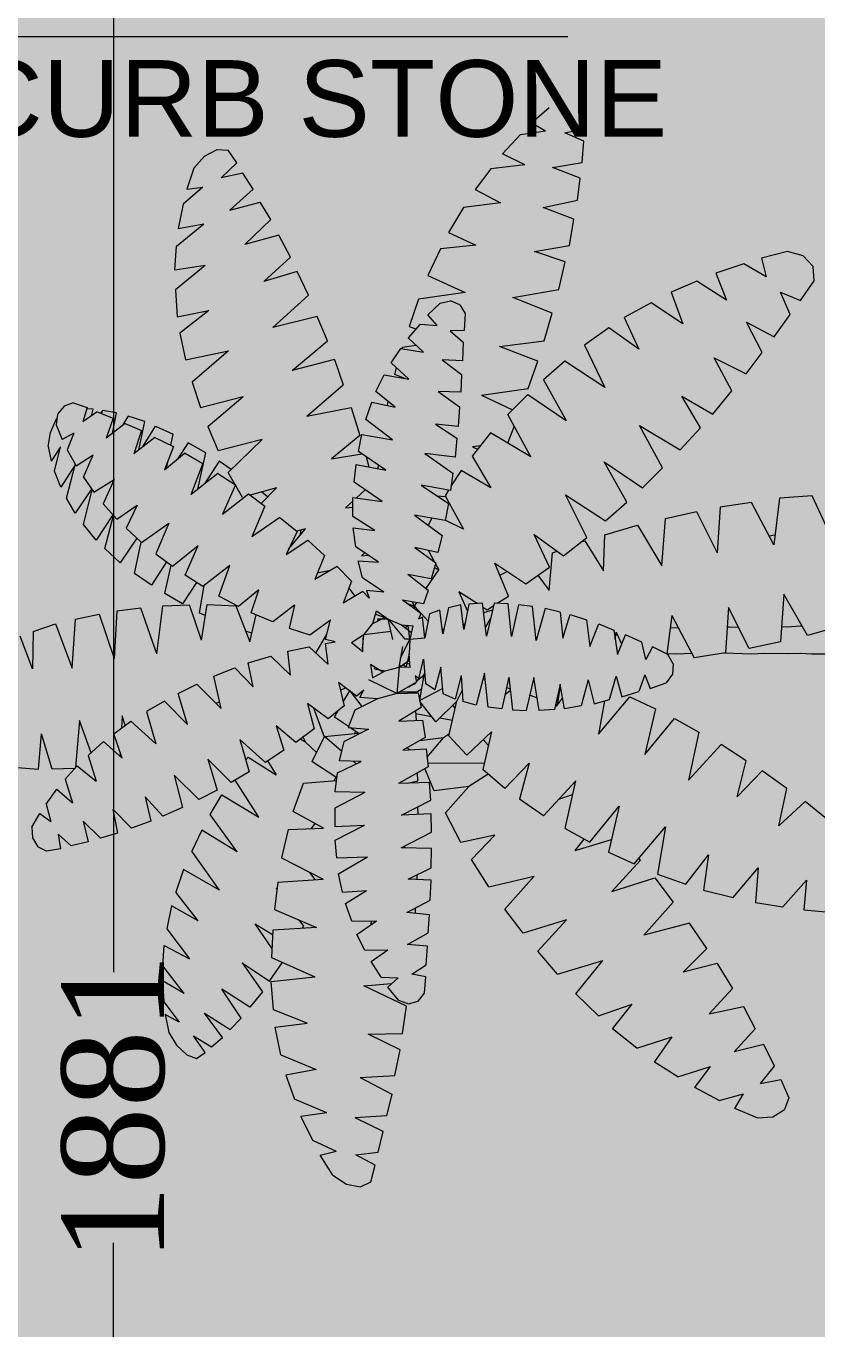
# Model space of a CAD drawing. Header units: centimetres. Extents: x 7997 to 116674, y 1017 to 13844.
# Drawn here: x 26813 to 27123, y 9753 to 10263 of the extents above; entities that cross this region are included whole.
import ezdxf
from ezdxf.enums import TextEntityAlignment as Align

# ---------------------------------------------------------------- set-up
doc = ezdxf.new("R2010")
doc.units = ezdxf.units.CM
doc.header["$LTSCALE"] = 200
doc.header["$PDMODE"] = 2
doc.layers.add('DIM', color=11, linetype='Continuous')
doc.layers.add('LINES', color=7, linetype='Continuous')
doc.layers.add('FURNITURE', color=251, linetype='Continuous', lineweight=5)
doc.layers.add('TEXT', color=6, linetype='Continuous', lineweight=18)
doc.styles.add('ARIAL', font='arial.ttf', dxfattribs={"width": 0.8, "height": 150})
doc.styles.add('T1', font='times.ttf')
doc.styles.add('T2', font='')
doc.styles.get('T2').set_extended_font_data('Elisia')
doc.dimstyles.new('NORMAL', dxfattribs={"dimtxt": 18, "dimasz": 5, "dimexe": 5, "dimexo": 5, "dimgap": 1, "dimtad": 0, "dimdec": 0, "dimdsep": 46, "dimtxsty": 'T2', "dimblk1": 'OBLIQUE', "dimblk2": 'OBLIQUE', "dimsah": 1, "dimcen": 0.09, "dimclrd": 4, "dimclre": 4, "dimclrt": 6, "dimadec": 0, "dimazin": 0, "dimtfac": 1, "dimtdec": 0, "dimtofl": 0, "dimtmove": 1, "dimatfit": 2, "dimldrblk": 'OPEN30', "dimfxl": 0, "dimtolj": 1, "dimtzin": 0, "dimlwd": 5, "dimlwe": 5, "dimarcsym": 0})

# ---------------------------------------------------------------- blocks, each defined once
blk = doc.blocks.new('_OBLIQUE')
at = {"color": 0, "linetype": 'ByBlock'}
blk.add_line((-0.5, -0.5), (0.5, 0.5), dxfattribs=at)
blk = doc.blocks.new('*D1457')
at = {"layer": 'Defpoints', "color": 0, "transparency": 16777216}
for p in [(26850.38, 10780.36), (26847.3, 8899.36), (26850.38, 8899.36)]:
    blk.add_point(p, dxfattribs=at)
at = {"layer": 'DIM', "color": 4, "lineweight": 5, "transparency": 16777216}
for p, q in [((26845.38, 10780.36), (26842.3, 10780.36)), ((26847.3, 10780.36), (26847.3, 9892.86)), ((26847.3, 8899.36), (26847.3, 9786.87)), ((26845.38, 8899.36), (26842.3, 8899.36))]:
    blk.add_line(p, q, dxfattribs=at)
at = {"layer": 'DIM', "color": 4, "lineweight": 5, "transparency": 16777216, "xscale": 5, "yscale": 5, "zscale": 5}
for p, rotation in [((26847.3, 10780.36), 90), ((26847.3, 8899.36), 270)]:
    blk.add_blockref('_OBLIQUE', p, dxfattribs=dict(at, rotation=rotation))
at = {"layer": 'DIM', "color": 6, "transparency": 16777216, "insert": (26847.3, 9839.86), "char_height": 40, "attachment_point": 5, "rotation": 90, "style": 'T1'}
blk.add_mtext('\\A1;1881', dxfattribs=at)
blk = doc.blocks.new('_Open30')
at = {"color": 0, "linetype": 'ByBlock', "lineweight": -2}
for p, q in [((-1, 0.27), (0, 0)), ((0, 0), (-1, -0.27)), ((0, 0), (-1, 0))]:
    blk.add_line(p, q, dxfattribs=at)
blk = doc.blocks.new('DOT')
at = {"color": 0, "linetype": 'ByBlock'}
blk.add_line((-0.5, 0), (-1, 0), dxfattribs=at)
at = {"color": 0, "linetype": 'ByBlock', "const_width": 0.5}
blk.add_lwpolyline([(-0.25, 0, 1), (0.25, 0, 1)], format="xyb", close=True, dxfattribs=at)
blk = doc.blocks.new('t4p')
at = {"color": 6, "linetype": 'ByBlock'}
for p, q in [((-153.19, 155.85), (-149.21, 158.54)), ((-149.21, 158.54), (-145.11, 159.33)), ((-145.11, 159.33), (-142.08, 157.9)), ((-142.08, 157.9), (-140.71, 152.99)), ((-153.19, 155.85), (-156.87, 149.95)), ((-140.71, 152.99), (-146.36, 149.91)), ((-156.87, 149.95), (-152.18, 148.84)), ((-146.36, 149.91), (-139.88, 149.19)), ((-139.88, 149.19), (-138.34, 143.14)), ((-162.45, 138.62), (-159.13, 145.59)), ((-159.13, 145.59), (-152.18, 148.84)), ((-138.34, 143.14), (-146.53, 139.06)), ((-154.85, 137.51), (-162.45, 138.62)), ((-137.33, 138.54), (-146.53, 139.06)), ((-135.72, 132.21), (-137.33, 138.54)), ((-28.52, 139.73), (-35.05, 137)), ((-28.52, 139.73), (-23.88, 139.49)), ((-23.88, 139.49), (-20.44, 137.35)), ((-154.85, 137.51), (-164.35, 133.43)), ((-39.62, 134.66), (-46.75, 130.78)), ((-39.62, 134.66), (-32.44, 132.72)), ((-35.05, 137), (-32.44, 132.72)), ((-21.45, 128.6), (-19.19, 133.99)), ((-19.19, 133.99), (-20.44, 137.35)), ((-166.79, 126.39), (-164.35, 133.43)), ((-144.99, 127.26), (-135.72, 132.21)), ((-46.75, 130.78), (-42.12, 124.64)), ((-157.94, 124.84), (-166.79, 126.39)), ((-144.99, 127.26), (-134.77, 126.74)), ((-134.77, 126.74), (-133.23, 119.18)), ((-51.74, 127.61), (-58.51, 123.22)), ((-51.74, 127.61), (-42.12, 124.64)), ((-27.51, 129.71), (-21.45, 128.6)), ((-27.51, 129.71), (-23.35, 124.68)), ((-168.21, 120.45), (-157.94, 124.84)), ((-58.51, 123.22), (-53.28, 115.89)), ((-23.35, 124.68), (-26.38, 118.27)), ((-198.86, 117.4), (-195.83, 120.29)), ((-195.83, 120.29), (-193.04, 121.36)), ((-190.43, 119.61), (-193.87, 114.67)), ((-193.04, 121.36), (-190.43, 119.61)), ((-168.21, 120.45), (-169.82, 112.29)), ((-133.23, 119.18), (-142.61, 114.55)), ((-63.74, 119.14), (-70.86, 113.4)), ((-63.74, 119.14), (-53.28, 115.89)), ((-28.93, 113.6), (-35.11, 120.33)), ((-26.38, 118.27), (-35.11, 120.33)), ((-201.06, 113.68), (-198.86, 117.4)), ((-193.87, 114.67), (-188.59, 117.99)), ((-185.38, 115.26), (-190.55, 108.05)), ((-188.59, 117.99), (-185.38, 115.26)), ((-202.13, 108.41), (-201.06, 113.68)), ((-190.55, 108.05), (-183.12, 112.92)), ((-183.12, 112.92), (-179.85, 109.64)), ((-160.43, 111.22), (-170.35, 107.26)), ((-169.82, 112.29), (-160.43, 111.22)), ((-142.61, 114.55), (-132.52, 114.35)), ((-132.52, 114.35), (-131.27, 106.39)), ((-70.86, 113.4), (-65.04, 106.15)), ((-32.32, 107.1), (-28.93, 113.6)), ((-202.48, 104.65), (-198.09, 110.63)), ((-198.09, 110.63), (-202.13, 108.41)), ((-179.85, 109.64), (-185.5, 101.08)), ((-170.35, 107.26), (-170.95, 98.95)), ((-74.96, 109.56), (-81.56, 103.1)), ((-74.96, 109.56), (-65.04, 106.15)), ((-42.41, 109.2), (-35.52, 101.8)), ((-42.41, 109.2), (-32.32, 107.1)), ((-202.84, 98.51), (-202.48, 104.65)), ((-177.24, 106.43), (-185.5, 101.08)), ((-173.56, 101.91), (-177.24, 106.43)), ((-131.27, 106.39), (-143.74, 100.29)), ((-133.59, 104.61), (-136.73, 100.73)), ((-133.59, 104.61), (-130.68, 105.68)), ((-130.68, 105.68), (-127.82, 104.92)), ((-127.82, 104.92), (-125.98, 102.59)), ((-196.55, 102.27), (-202.84, 98.51)), ((-196.55, 102.27), (-202.72, 94.15)), ((-179.44, 93.36), (-173.56, 101.91)), ((-143.74, 100.29), (-135.66, 99.74)), ((-136.73, 100.73), (-133.7, 98.07)), ((-125.98, 102.59), (-125.57, 97.76)), ((-81.56, 103.1), (-73.54, 93.36)), ((-39.98, 94.43), (-35.52, 101.8)), ((-179.44, 93.36), (-171.42, 98.79)), ((-171.42, 98.79), (-167.74, 93.48)), ((-170.95, 98.95), (-158.12, 97.6)), ((-170.83, 91.86), (-158.12, 97.6)), ((-138.69, 97.8), (-141.6, 93.24)), ((-138.69, 97.8), (-133.7, 98.07)), ((-125.57, 97.76), (-129.67, 97)), ((-129.67, 97), (-125.45, 94.27)), ((-86.84, 97.24), (-92.66, 90.43)), ((-86.84, 97.24), (-73.54, 93.36)), ((-50.02, 96.93), (-43.01, 89.96)), ((-39.98, 94.43), (-50.02, 96.93)), ((-202.72, 94.15), (-202.31, 88.1)), ((-202.31, 88.1), (-194.88, 92.13)), ((-201.47, 83.26), (-194.88, 92.13)), ((-170.35, 83.82), (-170.83, 91.86)), ((-167.74, 93.48), (-167.98, 93.12)), ((-141.6, 93.24), (-136.67, 89.8)), ((-125.45, 94.27), (-124.97, 88.81)), ((-170.71, 89.16), (-175.58, 81.96)), ((-143.39, 89.84), (-145.7, 85.28)), ((-143.39, 89.84), (-136.67, 89.8)), ((-124.97, 88.81), (-130.91, 88.25)), ((-130.91, 88.25), (-124.74, 84.89)), ((-92.66, 90.43), (-84.17, 81.28)), ((-43.01, 89.96), (-48.06, 82.51)), ((-175.58, 81.96), (-170.47, 85.09)), ((-145.7, 85.28), (-139.88, 81.25)), ((-124.74, 84.89), (-124.32, 79.58)), ((-96.88, 85.17), (-102.23, 78.04)), ((-84.17, 81.28), (-96.88, 85.17)), ((-52.75, 76.3), (-61.42, 85.92)), ((-48.06, 82.51), (-61.42, 85.92)), ((-200.11, 76.49), (-201.47, 83.26)), ((-192.33, 81.01), (-200.11, 76.49)), ((-192.33, 81.01), (-198.8, 72.53)), ((-157.52, 83.15), (-170.35, 83.82)), ((-169.82, 77.76), (-157.52, 83.15)), ((-162.69, 80.85), (-161.38, 82.71)), ((-161.38, 82.71), (-161.8, 83.34)), ((-147.19, 81.36), (-149.03, 76.1)), ((-147.19, 81.36), (-139.88, 81.25)), ((-141.54, 81.25), (-141.6, 82.39)), ((-168.87, 69.8), (-169.82, 77.76)), ((-124.32, 79.58), (-130.97, 78.87)), ((-130.97, 78.87), (-124.14, 75.27)), ((-128.54, 77.52), (-128.6, 79.11)), ((-102.23, 78.04), (-93.55, 68.42)), ((-28.63, 76.61), (-20.56, 77.88)), ((-27.8, 66.44), (-28.63, 76.61)), ((-13.61, 70.08), (-20.56, 77.88)), ((-14.44, 78.83), (-5.83, 79.62)), ((-13.61, 70.08), (-14.44, 78.83)), ((-149.86, 72.77), (-150.99, 67.39)), ((-149.86, 72.77), (-142.85, 72.38)), ((-149.03, 76.1), (-142.85, 72.38)), ((-124.14, 75.27), (-123.79, 69.41)), ((-70.8, 73.09), (-62.31, 63.94)), ((-70.8, 73.09), (-58.09, 69.17)), ((-58.09, 69.17), (-52.75, 76.3)), ((-43.9, 72.81), (-35.17, 75.03)), ((-42.3, 62.48), (-43.9, 72.81)), ((-35.17, 75.03), (-27.8, 66.44)), ((-196.55, 65.92), (-198.8, 72.53)), ((-185.97, 71.98), (-196.55, 65.92)), ((-185.97, 71.98), (-194.05, 60.5)), ((-169.16, 71.86), (-169.22, 71.74)), ((-169.22, 71.74), (-169.16, 71.78)), ((-169.22, 71.74), (-169.1, 71.39)), ((-169.16, 71.78), (-169.16, 71.86)), ((-168.87, 69.8), (-155.56, 68.97)), ((-167.68, 62.67), (-155.56, 68.97)), ((-159.48, 66.95), (-157.94, 69.09)), ((-123.79, 69.41), (-130.56, 69.13)), ((-130.56, 69.13), (-123.79, 65.84)), ((-128, 67.86), (-128, 69.21)), ((-106.92, 71.54), (-111.97, 63.47)), ((-106.92, 71.54), (-93.55, 68.42)), ((-57.38, 68.06), (-49.07, 71.03)), ((-49.07, 71.03), (-42.3, 62.48)), ((-150.99, 67.39), (-142.44, 62.52)), ((-123.79, 65.84), (-123.61, 60.14)), ((-71.64, 61.49), (-64.15, 65.01)), ((-64.15, 65.01), (-54.89, 54.16)), ((-54.89, 54.16), (-57.38, 68.06)), ((-165.66, 54.32), (-167.68, 62.67)), ((-151.46, 62.71), (-151.88, 57.49)), ((-151.46, 62.71), (-142.44, 62.52)), ((-105.02, 56.34), (-111.97, 63.47)), ((-68.43, 48.06), (-71.64, 61.49)), ((-62.31, 63.94), (-62.79, 63.39)), ((-240.79, 56.34), (-239.25, 58.99)), ((-236.7, 60.3), (-239.25, 58.99)), ((-232.54, 59.55), (-236.7, 60.3)), ((-233.19, 55.31), (-232.54, 59.55)), ((-229.45, 58.75), (-233.19, 55.31)), ((-224.46, 57.61), (-229.45, 58.75)), ((-225.83, 51.47), (-224.46, 57.61)), ((-191.02, 54.32), (-194.05, 60.5)), ((-180.69, 60.77), (-191.02, 54.32)), ((-180.69, 60.77), (-188.59, 49.81)), ((-151.88, 57.49), (-143.27, 53.21)), ((-123.61, 60.14), (-132.52, 59.9)), ((-132.52, 59.9), (-123.67, 55.35)), ((-131.39, 59.9), (-132.04, 59.63)), ((-115.05, 58.4), (-119.51, 49.73)), ((-105.02, 56.34), (-115.05, 58.4)), ((-84.41, 54.52), (-77.16, 58.6)), ((-81.44, 60.97), (-78.82, 57.65)), ((-81.44, 60.97), (-70.8, 57.84)), ((-77.16, 58.6), (-68.43, 48.06)), ((-240.91, 53.17), (-240.79, 56.34)), ((-220.84, 56.54), (-225.83, 51.47)), ((-215.79, 55.11), (-220.84, 56.54)), ((-217.16, 48.02), (-215.79, 55.11)), ((-211.69, 53.65), (-217.16, 48.02)), ((-205.99, 51.63), (-211.69, 53.65)), ((-165.66, 54.32), (-155.32, 54)), ((-155.32, 54), (-164.17, 49.09)), ((-157.82, 52.62), (-158.95, 54.08)), ((-123.67, 55.35), (-123.67, 50)), ((-84.41, 54.52), (-81.2, 40.54)), ((-13.84, 46.99), (-21.63, 54.08)), ((-21.63, 54.08), (-19.25, 43.15)), ((-240.91, 53.17), (-238.6, 49.17)), ((-238.6, 49.17), (-235.39, 51.55)), ((-236.7, 46.44), (-235.39, 51.55)), ((-207.65, 44.5), (-205.99, 51.63)), ((-202.48, 50.16), (-207.65, 44.5)), ((-196.72, 47.71), (-202.48, 50.16)), ((-188.59, 49.81), (-185.14, 44.02)), ((-185.14, 44.02), (-174.33, 50.6)), ((-174.33, 50.6), (-181.22, 39.79)), ((-152, 48.14), (-152, 53.49)), ((-152, 53.49), (-143.27, 53.21)), ((-143.45, 53.21), (-143.39, 53.21)), ((-132.4, 50.28), (-123.79, 46)), ((-123.67, 50), (-132.4, 50.28)), ((-127.65, 47.9), (-127.65, 50.12)), ((-112.62, 41.97), (-119.51, 49.73)), ((-90.7, 50.76), (-97.71, 45.81)), ((-81.2, 40.54), (-90.7, 50.76)), ((-7.67, 52.1), (-13.84, 46.99)), ((-236.7, 46.44), (-233.55, 42.12)), ((-233.55, 42.12), (-228.97, 46.12)), ((-231.05, 39.19), (-228.97, 46.12)), ((-199.04, 38.2), (-196.72, 47.71)), ((-164.17, 49.09), (-161.09, 40.74)), ((-143.09, 43.59), (-152, 48.14)), ((-123.79, 46), (-124.14, 40.78)), ((-191.91, 45.33), (-199.04, 38.2)), ((-186.45, 42.64), (-191.91, 45.33)), ((-189.12, 33.49), (-186.45, 42.64)), ((-143.09, 43.59), (-151.82, 43.39)), ((-151.82, 43.39), (-151.11, 37.77)), ((-122.72, 43.19), (-125.45, 36.66)), ((-112.62, 41.97), (-122.72, 43.19)), ((-101.99, 42.68), (-108.46, 37.02)), ((-101.99, 42.68), (-94.86, 35.23)), ((-94.86, 35.23), (-97.71, 45.81)), ((-86.19, 45.85), (-82.15, 44.54)), ((-26.44, 37.89), (-33.8, 45.49)), ((-33.8, 45.49), (-31.07, 34.96)), ((-19.25, 43.15), (-26.44, 37.89)), ((-231.05, 39.19), (-227.49, 35.23)), ((-227.49, 35.23), (-222.03, 39.75)), ((-224.28, 32.22), (-222.03, 39.75)), ((-182.35, 40.46), (-189.12, 33.49)), ((-177.06, 37.37), (-182.35, 40.46)), ((-177.36, 32.98), (-169.16, 38.24)), ((-171.6, 34.12), (-169.16, 38.24)), ((-161.09, 40.74), (-151.4, 39.99)), ((-151.35, 39.27), (-158.59, 34.44)), ((-151.64, 39.07), (-152.06, 40.06)), ((-124.44, 36.14), (-133.23, 40.98)), ((-124.14, 40.78), (-133.23, 40.98)), ((-130.5, 40.9), (-127.53, 40.3)), ((-127.53, 40.3), (-127.65, 37.89)), ((-106.92, 38.4), (-112.62, 41.97)), ((-38.43, 30.17), (-48.06, 40.5)), ((-44.91, 26.52), (-48.06, 40.5)), ((-245.19, 35.63), (-238.89, 36.22)), ((-238.89, 36.22), (-238, 25.77)), ((-234.86, 36.18), (-238, 25.77)), ((-228.26, 36.03), (-234.86, 36.18)), ((-226.78, 21.93), (-228.02, 35.79)), ((-179.74, 27.83), (-177.06, 37.37)), ((-172.25, 34.6), (-179.74, 27.83)), ((-166.79, 31.04), (-172.25, 34.6)), ((-154.85, 27.04), (-158.59, 34.44)), ((-151.11, 37.77), (-144.16, 34.52)), ((-144.16, 34.52), (-150.51, 34.28)), ((-146.47, 34.4), (-145.64, 35.15)), ((-125.03, 30.84), (-124.44, 36.14)), ((-124.62, 34.96), (-108.05, 35.15)), ((-105.79, 25.97), (-108.46, 37.02)), ((-31.07, 34.96), (-38.43, 30.17)), ((-223.45, 31.47), (-226.78, 21.93)), ((-219.77, 28.15), (-224.28, 32.22)), ((-214.36, 33.06), (-219.77, 28.15)), ((-214.36, 33.06), (-216.74, 25.89)), ((-214.9, 31.43), (-214.96, 32.5)), ((-178.07, 33.85), (-177.36, 32.98)), ((-169.04, 23.83), (-166.79, 31.04)), ((-160.43, 28.7), (-157.28, 31.75)), ((-149.86, 31.47), (-154.85, 27.04)), ((-150.51, 34.28), (-149.09, 28.62)), ((-125.27, 27.59), (-131.92, 31.27)), ((-131.92, 31.27), (-125.03, 30.84)), ((-129.78, 31.12), (-130.79, 30.6)), ((-124.8, 33.33), (-119.98, 27.67)), ((-118.32, 27.16), (-113.09, 32.78)), ((-113.09, 32.78), (-105.79, 25.97)), ((-60.89, 32.98), (-52.1, 22.44)), ((-57.68, 19.55), (-60.89, 32.98)), ((-211.69, 22.25), (-204.44, 28.98)), ((-207.12, 19.43), (-204.44, 28.98)), ((-163.34, 28.78), (-169.04, 23.83)), ((-157.88, 24.82), (-163.34, 28.78)), ((-160.43, 28.7), (-162.04, 27.79)), ((-161.2, 27.2), (-160.43, 28.7)), ((-158.06, 18.68), (-154.97, 27.16)), ((-154.85, 27.04), (-144.93, 26.13)), ((-141.9, 25.06), (-149.09, 28.62)), ((-119.98, 27.67), (-126.99, 28.5)), ((-126.04, 22.48), (-125.27, 27.59)), ((-118.2, 26.56), (-119.98, 27.67)), ((-118.32, 27.16), (-115.95, 16.98)), ((-106.8, 29.89), (-108.28, 28.26)), ((-74.37, 26.84), (-65.16, 15.99)), ((-72.59, 17.14), (-74.37, 26.84)), ((-216.74, 25.89), (-211.69, 22.25)), ((-214.24, 20.7), (-214.48, 24.23)), ((-213.35, 23.39), (-214.24, 20.7)), ((-195.06, 23.35), (-201.83, 16.39)), ((-195.06, 23.35), (-197.79, 14.21)), ((-159.84, 17.34), (-157.88, 24.82)), ((-147.84, 24.19), (-151.94, 21.41)), ((-147.9, 24.46), (-141.9, 25.06)), ((-145.94, 19.39), (-147.9, 24.46)), ((-144.93, 26.13), (-147.37, 24.5)), ((-146, 26.21), (-145.7, 25.57)), ((-144.93, 26.13), (-144.34, 26.21)), ((-122.12, 22.96), (-126.81, 16.94)), ((-115.95, 16.98), (-122.12, 22.96)), ((-52.1, 22.44), (-44.91, 26.52)), ((-201.83, 16.39), (-207.12, 19.43)), ((-153.78, 21.93), (-159.84, 17.34)), ((-149.03, 18.09), (-153.78, 21.93)), ((-151.94, 21.41), (-150.81, 19.51)), ((-150.87, 19.55), (-150.87, 19.55)), ((-139.29, 16.11), (-145.94, 19.39)), ((-132.99, 22.68), (-126.04, 22.48)), ((-126.46, 18.76), (-132.99, 22.68)), ((-128.06, 19.67), (-127.94, 22.52)), ((-128.06, 20.54), (-123.37, 21.41)), ((-120.99, 21.85), (-117.25, 22.52)), ((-102.76, 19.32), (-106.8, 18.72)), ((-100.62, 10.01), (-102.76, 19.32)), ((-100.62, 10.01), (-99.67, 19.63)), ((-99.67, 19.63), (-95.63, 19.79)), ((-93.32, 10.13), (-95.63, 19.79)), ((-91.83, 19.87), (-93.32, 10.13)), ((-87.26, 19.55), (-91.83, 19.87)), ((-85.59, 12.11), (-87.26, 19.55)), ((-84.35, 19.36), (-85.59, 12.11)), ((-79.42, 18.56), (-84.35, 19.36)), ((-65.16, 15.99), (-57.68, 19.55)), ((-185.14, 18.64), (-192.27, 11.48)), ((-185.14, 18.64), (-187.22, 9.14)), ((-186.69, 17.1), (-185.56, 16.74)), ((-150.69, 11.2), (-149.03, 18.09)), ((-149.33, 16.98), (-147.37, 13.77)), ((-147.37, 13.77), (-143.86, 18.33)), ((-139.29, 16.11), (-144.4, 15.67)), ((-144.4, 15.67), (-143.27, 13.42)), ((-133.53, 14.56), (-139.29, 16.11)), ((-127.29, 14.45), (-126.46, 18.76)), ((-125.57, 9.22), (-126.93, 16.5)), ((-126.87, 16.7), (-120.1, 13.18)), ((-116.42, 16.35), (-119.92, 14.76)), ((-116.42, 18.96), (-117.13, 18.09)), ((-114.64, 9.42), (-116.42, 16.35)), ((-115.95, 16.98), (-114.4, 13.81)), ((-114.64, 9.42), (-114.16, 17.06)), ((-110.24, 18.17), (-114.16, 17.06)), ((-107.81, 8.74), (-110.24, 18.17)), ((-106.8, 18.72), (-107.81, 8.74)), ((-92.42, 16.11), (-94.62, 15.36)), ((-87.14, 18.8), (-86.37, 18.21)), ((-86.37, 18.21), (-86.96, 18.01)), ((-86.37, 18.21), (-84.88, 16.27)), ((-86.37, 18.21), (-85.48, 12.94)), ((-77.4, 10.96), (-79.42, 18.56)), ((-77.4, 10.96), (-75.68, 17.93)), ((-75.68, 17.93), (-71.1, 16.78)), ((-71.1, 16.78), (-69.08, 9.85)), ((-69.08, 9.85), (-67.54, 15.95)), ((-67.54, 15.95), (-62.49, 14.48)), ((-197.79, 14.21), (-192.27, 11.48)), ((-181.04, 6.76), (-175.76, 12.39)), ((-175.76, 12.39), (-177.12, 5.3)), ((-150.69, 11.2), (-145.41, 15.24)), ((-148.49, 12.86), (-150.16, 13.61)), ((-147.6, 13.57), (-147.48, 13.93)), ((-147.37, 13.77), (-147.37, 13.73)), ((-145.41, 15.24), (-143.27, 13.42)), ((-133.53, 14.56), (-141.78, 10.56)), ((-133.53, 14.56), (-127.29, 14.45)), ((-127.77, 11.28), (-133.53, 14.56)), ((-132.87, 6.84), (-133.53, 14.56)), ((-132.81, 14.52), (-133.17, 14.33)), ((-132.75, 14.09), (-127.65, 14.13)), ((-129.96, 12.78), (-130.08, 12.58)), ((-128.95, 11.91), (-129.96, 12.78)), ((-129.49, 12.23), (-128.12, 11.83)), ((-128.12, 11.83), (-128.18, 11.48)), ((-127.65, 14.13), (-127.88, 14.45)), ((-127.65, 14.13), (-126.34, 13.3)), ((-125.63, 4.55), (-125.15, 11.71)), ((-122.36, 13.57), (-125.15, 11.71)), ((-120.58, 6.92), (-122.36, 13.57)), ((-119.92, 14.76), (-120.58, 6.92)), ((-100.27, 14.01), (-101.81, 15.16)), ((-101.33, 12.98), (-100.32, 13.38)), ((-60.71, 9.54), (-62.49, 14.48)), ((-60.71, 9.54), (-59.16, 13.53)), ((-59.16, 13.53), (-54.47, 11.95)), ((-52.57, 9.42), (-54.47, 11.95)), ((-187.22, 9.14), (-181.04, 6.76)), ((-170.47, 3.4), (-164.71, 9.06)), ((-164.71, 9.06), (-165.48, 2.01)), ((-141.25, 6.05), (-140.65, 9.93)), ((-137.62, 8.27), (-141.25, 6.05)), ((-140.65, 9.93), (-136.91, 7.91)), ((-140.06, 7.32), (-136.91, 7.91)), ((-136.91, 7.91), (-132.87, 6.84)), ((-128.12, 9.42), (-127.77, 11.28)), ((-127.05, 10.37), (-128.12, 9.42)), ((-127.82, 11), (-125.57, 9.22)), ((-127.05, 10.37), (-125.63, 4.55)), ((-126.22, 9.69), (-125.75, 9.89)), ((-125.57, 9.22), (-125.39, 8.74)), ((-114.58, 10.37), (-114.94, 10.53)), ((-107.63, 10.64), (-108.28, 10.41)), ((-52.33, 6.33), (-52.57, 9.42)), ((-240.5, 6.68), (-244.06, -2.94)), ((-240.2, -4.28), (-240.5, 6.68)), ((-233.67, -6.46), (-228.8, 6.61)), ((-228.8, 6.61), (-227.79, -7.81)), ((-177.12, 5.3), (-170.47, 3.4)), ((-159.19, 0.74), (-153.78, 5.85)), ((-154.49, -0.25), (-153.78, 5.85)), ((-140.06, 7.32), (-139.82, 6.92)), ((-129.61, 6.96), (-132.87, 6.84)), ((-132.87, 6.84), (-129.78, 4.86)), ((-132.87, 6.84), (-131.74, 0.78)), ((-132.4, 6.53), (-132.52, 6.84)), ((-131.39, 6.21), (-132.4, 6.49)), ((-132.4, 4.19), (-129.61, -1.35)), ((-130.85, 6.84), (-131.57, 5.97)), ((-129.9, 3.04), (-130.85, 6.84)), ((-130.68, 5.97), (-129.73, 5.69)), ((-129.61, 6.96), (-129.9, 3.04)), ((-60.41, 5.1), (-61.54, -0.05)), ((-58.39, 1.38), (-60.41, 5.1)), ((-52.33, 6.33), (-53.94, 3.6)), ((-52.63, -7.85), (-46.22, 4.66)), ((-36.95, 3.28), (-46.22, 4.66)), ((-220.84, -9.23), (-216.44, 3.79)), ((-215.61, -10.07), (-216.44, 3.79)), ((-203.91, 2.57), (-208.6, -10.9)), ((-203.91, 2.57), (-202.13, -11.57)), ((-165.48, 2.01), (-159.19, 0.74)), ((-157.28, 2.57), (-154.08, -2.78)), ((-143.45, 2.33), (-146.77, -0.4)), ((-143.74, 2.09), (-143.45, 1.81)), ((-143.45, 1.38), (-143.56, 1.38)), ((-143.56, 1.38), (-143.15, -2.66)), ((-143.45, 2.33), (-143.33, -1.83)), ((-129.61, -1.35), (-129.9, 3.04)), ((-77.75, -6.66), (-76.8, 1.18)), ((-76.8, 1.18), (-74.13, -5.47)), ((-69.74, -3.61), (-68.67, 3.56)), ((-69.02, -2.98), (-67.48, 0.43)), ((-68.49, 3.08), (-68.79, 3.08)), ((-68.67, 3.56), (-66.35, -2.22)), ((-53.94, 3.6), (-58.39, 1.38)), ((-51.26, 3.56), (-54.23, 3.4)), ((-52.63, -7.85), (-54.23, 3.44)), ((-46.87, 3.4), (-51.26, 3.56)), ((-29.29, 3.64), (-37.51, 3.36)), ((-36.06, -10.1), (-36.95, 3.28)), ((-30, 2.01), (-36.06, -10.1)), ((-20.85, 0.07), (-30, 2.01)), ((-25.55, 3.48), (-29.29, 3.64)), ((-18.83, 3.67), (-25.55, 3.48)), ((-19.72, -13.83), (-20.85, 0.07)), ((-14.91, 3.56), (-18.83, 3.67)), ((-11.71, 3.75), (-14.91, 3.56)), ((-11.23, 3.79), (-11.71, 3.75)), ((-7.73, 3.79), (-11.23, 3.79)), ((-190.84, -1.39), (-194.23, -11.77)), ((-190.84, -1.39), (-189.12, -11.89)), ((-180.63, -11.41), (-176.59, -0.8)), ((-175.99, -3.41), (-177.84, -4.01)), ((-176.59, -0.8), (-174.69, -8.72)), ((-165.01, -4.76), (-159.01, -2.82)), ((-159.01, -2.82), (-152.95, -7.17)), ((-154.49, -0.25), (-151.58, -0.68)), ((-151.58, -0.68), (-154.37, -1.39)), ((-154.37, -1.39), (-152.95, -7.17)), ((-143.15, -2.66), (-146.77, -0.4)), ((-143.33, -1.83), (-143.27, -1.87)), ((-143.15, -2.66), (-140.48, -6.03)), ((-135.13, -3.61), (-143.15, -2.66)), ((-134.6, -1.27), (-135.96, -7.25)), ((-135.96, -7.25), (-131.09, -1.31)), ((-132.1, -5.59), (-129.19, -3.25)), ((-129.61, -1.35), (-131.09, -1.31)), ((-129.61, -1.35), (-130.08, -5.35)), ((-129.61, -1.35), (-125.21, -1.71)), ((-128.77, -5.19), (-129.61, -1.35)), ((-125.21, -1.71), (-125.86, -7.81)), ((-123.79, -8.68), (-125.21, -1.71)), ((-119.92, -2.86), (-120.82, -9.83)), ((-118.26, -10.46), (-119.92, -2.86)), ((-107.1, -2.07), (-108.28, -11.81)), ((-104.78, -11.73), (-107.1, -2.07)), ((-99.79, -1.91), (-100.74, -11.57)), ((-97.65, -11.25), (-99.79, -1.91)), ((-92.6, -0.68), (-93.61, -10.66)), ((-89.87, -10.07), (-92.6, -0.68)), ((-85.42, -9), (-84.7, -1.31)), ((-84.7, -1.31), (-82.51, -8.28)), ((-74.13, -5.47), (-69.74, -3.61)), ((-69.38, -1), (-69.02, -2.98)), ((-68.67, -2.15), (-69.2, -2.11)), ((-61.54, -0.05), (-66.35, -2.22)), ((-12.84, -1.71), (-19.72, -13.83)), ((-3.57, -4.32), (-12.84, -1.71)), ((-240.2, -4.28), (-233.67, -6.46)), ((-169.82, -6.7), (-176.17, -9.31)), ((-163.4, -11.49), (-169.82, -6.7)), ((-163.4, -11.49), (-165.01, -4.76)), ((-140.48, -6.03), (-139.41, -9.75)), ((-140.48, -6.03), (-136.73, -7.81)), ((-140.42, -6.38), (-140.24, -6.15)), ((-139.41, -9.75), (-135.96, -7.25)), ((-139.11, -7.21), (-138.93, -6.78)), ((-135.96, -7.25), (-139.11, -7.21)), ((-135.96, -7.25), (-132.1, -5.59)), ((-132.1, -5.59), (-128.77, -5.19)), ((-131.86, -5.39), (-131.74, -5.55)), ((-130.14, -5.35), (-130.97, -4.68)), ((-130.08, -5.35), (-130.14, -5.35)), ((-124.26, -6.54), (-128.24, -10.98)), ((-126.4, -8.8), (-127.05, -7.17)), ((-125.86, -7.81), (-127.05, -7.17)), ((-119.75, -3.93), (-120.1, -4.17)), ((-113.75, -4.05), (-114.64, -11.29)), ((-113.45, -5.63), (-113.93, -5.35)), ((-112.26, -11.49), (-113.75, -4.05)), ((-107.45, -4.64), (-105.91, -7.25)), ((-82.51, -8.28), (-77.75, -6.66)), ((-53.05, -4.09), (-53.16, -4.09)), ((-50.79, -4.2), (-53.05, -4.09)), ((-36.47, -4.4), (-35.76, -4.4)), ((-35.76, -4.4), (-33.21, -4.32)), ((-20.5, -4.4), (-18.83, -4.32)), ((-18.83, -4.32), (-14.91, -4.52)), ((-14.91, -4.52), (-14.44, -4.52)), ((-227.79, -7.81), (-220.84, -9.23)), ((-208.6, -10.9), (-215.61, -10.07)), ((-191.44, -9.47), (-189.66, -8.72)), ((-190.07, -17.47), (-191.44, -9.47)), ((-189.12, -11.89), (-180.63, -11.41)), ((-179.85, -11.21), (-185.68, -14.3)), ((-173.92, -16.08), (-179.85, -11.21)), ((-176.17, -9.31), (-173.92, -16.08)), ((-139.7, -8.72), (-136.97, -7.69)), ((-126.4, -8.8), (-131.74, -12.8)), ((-130.56, -11.89), (-128.24, -10.98)), ((-128.24, -10.98), (-128.89, -12.28)), ((-128.6, -10.46), (-128.24, -10.98)), ((-128.24, -10.98), (-128.24, -10.18)), ((-128.24, -10.98), (-127.53, -12.05)), ((-120.82, -9.83), (-123.79, -8.68)), ((-114.64, -11.29), (-118.26, -10.46)), ((-115.17, -15.17), (-112.68, -9.47)), ((-108.16, -10.62), (-106.92, -9.79)), ((-105.31, -9.67), (-107.99, -8.92)), ((-106.92, -9.79), (-104.96, -11.02)), ((-105.02, -10.98), (-105.02, -11.02)), ((-93.61, -10.66), (-97.65, -11.25)), ((-85.42, -9), (-89.87, -10.07)), ((-202.13, -11.57), (-194.23, -11.77)), ((-196.31, -12.12), (-201.53, -15.13)), ((-201.53, -15.13), (-199.63, -23.45)), ((-192.21, -18.38), (-196.31, -12.12)), ((-185.68, -14.3), (-182.35, -23.29)), ((-146.65, -18.5), (-149.15, -12.01)), ((-143.39, -15.37), (-149.15, -12.01)), ((-147.48, -16.44), (-145.76, -14.02)), ((-141.49, -13.39), (-143.39, -15.37)), ((-137.21, -15.17), (-143.39, -19.37)), ((-142.32, -15.65), (-141.49, -13.39)), ((-137.21, -15.17), (-142.32, -15.65)), ((-125.57, -11.69), (-131.74, -12.8)), ((-131.33, -12.48), (-131.33, -12.64)), ((-124.2, -15.61), (-125.57, -11.69)), ((-109.83, -11.69), (-115.17, -15.17)), ((-114.94, -14.54), (-114.52, -14.74)), ((-108.28, -11.81), (-112.26, -11.49)), ((-100.74, -11.57), (-104.78, -11.73)), ((-100.56, -13.75), (-104.54, -23.45)), ((-103.89, -11.73), (-100.56, -13.75)), ((-205.39, -17.59), (-210.38, -21.11)), ((-200.94, -24.48), (-205.39, -17.59)), ((-190.37, -17.19), (-195.48, -20.52)), ((-182.35, -23.29), (-190.37, -17.19)), ((-154.55, -26.06), (-157.46, -19.01)), ((-150.87, -22.74), (-157.46, -19.01)), ((-150.87, -22.74), (-146.65, -18.5)), ((-124.2, -15.61), (-130.14, -20.32)), ((-123.31, -19.01), (-130.14, -20.32)), ((-124.85, -16.12), (-121.05, -21.67)), ((-121.89, -23.73), (-123.31, -19.01)), ((-104.54, -23.45), (-95.45, -17.39)), ((-95.45, -17.39), (-88.5, -22.26)), ((-91.95, -19.89), (-88.62, -15.41)), ((-88.62, -15.41), (-87.61, -26.38)), ((-210.38, -21.11), (-208.36, -30.26)), ((-195.48, -20.52), (-191.62, -29.15)), ((-152.83, -21.67), (-156.75, -20.88)), ((-143.39, -19.37), (-144.69, -24.4)), ((-122.36, -22.34), (-121.05, -21.67)), ((-122, -23.41), (-121.05, -21.67)), ((-103.18, -20), (-103.12, -20)), ((-103.12, -20), (-100.92, -21.03)), ((-88.5, -22.26), (-92.96, -31.8)), ((-78.11, -29.9), (-72.65, -21.03)), ((-72.65, -21.03), (-72.17, -31.65)), ((-62.61, -34.42), (-55.54, -22.38)), ((-55.54, -22.38), (-54.41, -36.28)), ((-214.54, -24.28), (-219, -28.44)), ((-209.61, -31.49), (-214.54, -24.28)), ((-204.09, -26.85), (-199.22, -23.17)), ((-199.22, -23.17), (-191.62, -29.15)), ((-162.57, -33.11), (-165.78, -26.38)), ((-165.78, -26.38), (-159.42, -30.54)), ((-159.42, -30.54), (-154.55, -26.06)), ((-138.69, -23.96), (-145.35, -28.52)), ((-144.69, -24.4), (-138.69, -23.96)), ((-142.79, -26.78), (-143.68, -25.9)), ((-143.68, -25.9), (-141.78, -26.1)), ((-128, -28.24), (-121.89, -23.73)), ((-121.23, -26.74), (-128, -28.24)), ((-124.14, -27.41), (-122.36, -24.08)), ((-119.98, -31.72), (-121.23, -26.74)), ((-92.96, -31.8), (-84.35, -25.55)), ((-87.61, -26.38), (-86.25, -26.93)), ((-84.35, -25.55), (-77.52, -30.85)), ((-45.26, -38.26), (-39.21, -26.14)), ((-38.32, -39.49), (-39.21, -26.14)), ((-219, -28.44), (-216.44, -38.14)), ((-212.76, -34.42), (-208.25, -30.18)), ((-208.25, -30.18), (-200.17, -35.84)), ((-200.17, -35.84), (-204.09, -26.85)), ((-165.07, -27.96), (-160.08, -33.86)), ((-145.35, -28.52), (-146.06, -34.1)), ((-79.36, -29.47), (-78.11, -29.9)), ((-22.64, -28.36), (-29.05, -40.87)), ((-20.85, -42.02), (-22.64, -28.36)), ((-221.55, -30.97), (-225.23, -35.57)), ((-216.62, -38.3), (-221.55, -30.97)), ((-171.96, -40.59), (-175.82, -31.61)), ((-167.56, -37.27), (-175.82, -31.61)), ((-167.56, -37.27), (-162.57, -33.11)), ((-160.08, -33.86), (-162.75, -33.27)), ((-162.57, -33.11), (-162.63, -33.19)), ((-162.63, -33.19), (-162.51, -33.35)), ((-161.44, -33.59), (-161.8, -31.88)), ((-139.7, -33.31), (-146.18, -37.47)), ((-146.06, -34.1), (-139.7, -33.31)), ((-128.06, -37.7), (-119.98, -31.72)), ((-113.69, -33.47), (-119.09, -36.2)), ((-119.03, -43.37), (-113.69, -33.47)), ((-77.52, -30.85), (-83.69, -43.45)), ((-72.17, -31.65), (-62.61, -34.42)), ((-22.28, -31.25), (-24, -30.97)), ((-6.84, -32.99), (-11.23, -42.73)), ((-225.23, -35.57), (-222.68, -45.74)), ((-219.41, -41.62), (-215.49, -37.03)), ((-215.49, -37.03), (-209.49, -41.15)), ((-209.49, -41.15), (-212.76, -34.42)), ((-146.18, -37.47), (-146.12, -42.97)), ((-119.09, -36.08), (-128.06, -37.7)), ((-123.01, -36.79), (-124.02, -34.73)), ((-118.08, -41.07), (-119.09, -36.08)), ((-83.69, -43.45), (-71.99, -35.68)), ((-71.99, -35.68), (-65.7, -41.11)), ((-54.41, -36.28), (-45.26, -38.26)), ((-227.67, -38.89), (-230.16, -43.33)), ((-222.8, -45.9), (-227.67, -38.89)), ((-216.2, -48.71), (-219.41, -41.62)), ((-184.43, -38.3), (-176.77, -44.24)), ((-180.57, -46.89), (-184.43, -38.3)), ((-176.77, -44.24), (-171.96, -40.59)), ((-173.08, -41.43), (-168.57, -45.98)), ((-148.32, -40), (-146.18, -40.2)), ((-146.18, -41.98), (-148.32, -40)), ((-146.12, -42.97), (-137.51, -41.78)), ((-137.51, -41.78), (-145.7, -47.52)), ((-137.92, -41.86), (-137.74, -41.94)), ((-126.04, -46.53), (-118.08, -41.07)), ((-65.7, -41.11), (-72.23, -52.99)), ((-29.05, -40.87), (-38.32, -39.49)), ((-11.23, -42.73), (-20.85, -42.02)), ((-230.16, -43.33), (-227.61, -53.07)), ((-225.17, -49.46), (-222.2, -45.07)), ((-222.2, -45.07), (-216.2, -48.71)), ((-193.63, -44.16), (-190.13, -53.19)), ((-185.68, -50.26), (-193.63, -44.16)), ((-191.67, -45.7), (-189.18, -56.39)), ((-178.49, -43.25), (-182.65, -50.57)), ((-168.57, -45.98), (-176.29, -43.88)), ((-171.18, -43.37), (-172.91, -44.79)), ((-145.17, -42.85), (-142.5, -45.27)), ((-117.43, -44.91), (-126.04, -46.53)), ((-121.47, -43.37), (-118.92, -43.09)), ((-118.02, -45.03), (-119.03, -43.37)), ((-116.72, -50.02), (-117.43, -44.91)), ((-105.55, -45.62), (-114.28, -50.73)), ((-111.02, -54.97), (-105.55, -45.62)), ((-72.23, -52.99), (-61.06, -45.35)), ((-61.06, -45.35), (-55.18, -51.21)), ((-231.83, -46.57), (-233.67, -51.29)), ((-227.61, -53.07), (-231.83, -46.57)), ((-225.17, -49.46), (-222.26, -56)), ((-185.32, -53.9), (-189.66, -47.25)), ((-185.68, -50.26), (-180.57, -46.89)), ((-145.7, -47.52), (-145.05, -52.67)), ((-114.28, -50.73), (-117.31, -46.14)), ((-106.09, -45.94), (-105.91, -46.26)), ((-233.67, -51.29), (-231.83, -58.37)), ((-229.87, -57.5), (-227.31, -52.75)), ((-227.61, -53.31), (-227.61, -53.07)), ((-227.31, -52.75), (-222.26, -56)), ((-198.74, -58.25), (-201.36, -51.48)), ((-201.36, -51.48), (-195.48, -56.31)), ((-200.52, -53.74), (-200.88, -51.92)), ((-190.13, -53.19), (-195.48, -56.31)), ((-181.81, -51.4), (-185.32, -53.9)), ((-182.65, -50.57), (-172.61, -60.16)), ((-145.05, -52.67), (-136.44, -51.01)), ((-136.44, -51.01), (-144.4, -56.51)), ((-142.14, -54.93), (-141.37, -51.96)), ((-138.63, -52.55), (-138.75, -51.48)), ((-124.91, -55.8), (-116.72, -50.02)), ((-55.18, -51.21), (-61.84, -63.68)), ((-235.45, -58.53), (-234.62, -54.22)), ((-231.83, -58.37), (-234.62, -54.22)), ((-204.15, -60.99), (-210.32, -56.24)), ((-208.07, -63.05), (-210.32, -56.24)), ((-194.35, -59.36), (-197.44, -54.73)), ((-189.18, -56.39), (-194.35, -59.36)), ((-188.59, -64.15), (-185.62, -56.99)), ((-172.61, -60.16), (-185.62, -56.99)), ((-152.3, -54.41), (-143.45, -55.84)), ((-143.98, -61.15), (-152.3, -54.41)), ((-144.4, -56.51), (-143.33, -61.46)), ((-116.06, -54.65), (-124.91, -55.8)), ((-115.47, -60.23), (-116.06, -54.65)), ((-105.55, -61.7), (-111.02, -54.97)), ((-110.9, -57.7), (-109.47, -56.95)), ((-93.79, -54.61), (-105.55, -61.7)), ((-93.79, -54.61), (-100.44, -67.05)), ((-61.84, -63.68), (-49.9, -56.43)), ((-49.9, -56.43), (-43.96, -62.89)), ((-235.45, -58.53), (-234.8, -62.57)), ((-233.13, -64.87), (-231.41, -60.51)), ((-227.91, -62.37), (-231.41, -60.51)), ((-227.91, -62.37), (-229.87, -57.5)), ((-212.88, -65.14), (-218.46, -60.83)), ((-216.32, -66.73), (-218.46, -60.83)), ((-208.84, -57.42), (-207.06, -65.66)), ((-207.59, -58.41), (-203.97, -64.27)), ((-204.15, -60.99), (-198.74, -58.25)), ((-199.51, -58.65), (-198.8, -61.9)), ((-146.42, -69.38), (-143.98, -61.15)), ((-143.33, -61.46), (-134.42, -59.88)), ((-134.42, -59.88), (-142.2, -65.9)), ((-121.77, -64.43), (-115.47, -60.23)), ((-108.64, -57.98), (-110.9, -57.7)), ((-100.8, -58.85), (-100.56, -58.85)), ((-98.66, -63.64), (-100.56, -58.85)), ((-234.8, -62.57), (-233.13, -66.45)), ((-232.66, -68), (-233.13, -64.87)), ((-216.62, -62.25), (-215.37, -68.31)), ((-211.93, -67.24), (-213.59, -64.63)), ((-212.88, -65.14), (-208.07, -63.05)), ((-203.97, -64.27), (-198.8, -61.9)), ((-188.59, -64.15), (-178.13, -72.87)), ((-115.05, -63.68), (-121.77, -64.43)), ((-114.64, -69.46), (-115.05, -63.68)), ((-43.96, -62.89), (-49.36, -72.15)), ((-233.13, -66.45), (-232.89, -66.85)), ((-230.76, -70.37), (-232.66, -68)), ((-221.08, -68.63), (-225.23, -65.74)), ((-223.99, -69.86), (-225.23, -65.74)), ((-222.74, -67.48), (-222.26, -69.42)), ((-221.08, -68.63), (-216.32, -66.73)), ((-219.47, -68.95), (-219.95, -68.19)), ((-219.65, -68.07), (-219.47, -68.95)), ((-215.37, -68.31), (-219.47, -68.95)), ((-207.06, -65.66), (-211.93, -67.24)), ((-159.48, -66.93), (-146.42, -69.38)), ((-159.48, -66.93), (-148.73, -76.11)), ((-142.2, -65.9), (-140.42, -70.93)), ((-108.16, -72.79), (-99.08, -68.43)), ((-100.44, -67.05), (-94.56, -72.91)), ((-94.56, -72.91), (-83.4, -65.26)), ((-89.93, -77.18), (-83.4, -65.26)), ((-49.36, -72.15), (-40.28, -66.85)), ((-40.28, -66.85), (-34.63, -73.62)), ((-228.08, -71.28), (-230.76, -70.37)), ((-228.08, -71.28), (-223.99, -69.86)), ((-222.26, -69.42), (-224.16, -69.46)), ((-193.1, -77.1), (-190.66, -69.66)), ((-190.66, -69.66), (-178.13, -72.87)), ((-140.42, -70.93), (-133.53, -69.46)), ((-133.53, -69.46), (-139.17, -74.05)), ((-135.66, -71.2), (-135.9, -69.98)), ((-120.93, -74.01), (-114.64, -69.46)), ((-151.23, -83.56), (-148.73, -76.11)), ((-139.17, -74.05), (-136.67, -78.92)), ((-114.22, -73.7), (-120.93, -74.01)), ((-113.99, -78.96), (-114.22, -73.7)), ((-108.16, -72.79), (-94.5, -74.69)), ((-94.5, -74.69), (-91.59, -82.65)), ((-71.93, -74.81), (-83.63, -82.61)), ((-77.87, -87.28), (-71.93, -74.81)), ((-34.63, -73.62), (-39.8, -83.32)), ((-182.35, -86.29), (-193.1, -77.1)), ((-136.67, -78.92), (-129.49, -77.66)), ((-129.49, -77.66), (-134.66, -82.49)), ((-130.62, -77.86), (-133.59, -79.08)), ((-133.59, -79.08), (-133.05, -80.98)), ((-119.63, -83.24), (-113.99, -78.96)), ((-83.63, -82.61), (-89.93, -77.18)), ((-39.8, -83.32), (-30.42, -78.57)), ((-30.42, -78.57), (-25.72, -84.86)), ((-196.6, -91.52), (-195.06, -83.68)), ((-195.06, -83.68), (-182.35, -86.29)), ((-163.76, -80.35), (-153.31, -89.06)), ((-151.23, -83.56), (-163.76, -80.35)), ((-134.66, -82.49), (-131.8, -86.65)), ((-113.69, -82.88), (-119.63, -83.24)), ((-113.45, -88.39), (-113.69, -82.88)), ((-91.59, -82.65), (-102.82, -87.04)), ((-131.8, -86.65), (-125.15, -85.58)), ((-131.45, -86.61), (-131.27, -87.08)), ((-131.27, -87.08), (-127.35, -87.6)), ((-129.61, -89.73), (-125.15, -85.58)), ((-102.82, -87.04), (-89.63, -88.7)), ((-70.69, -92.31), (-77.87, -87.28)), ((-61.9, -86.01), (-70.69, -92.31)), ((-66.11, -95.32), (-61.9, -86.01)), ((-25.72, -84.86), (-30.24, -93.73)), ((-188.11, -98.17), (-196.6, -91.52)), ((-153.31, -89.06), (-156.27, -96.23)), ((-126.1, -93.81), (-129.61, -89.73)), ((-117.25, -91.71), (-113.45, -88.39)), ((-113.15, -91.87), (-117.25, -91.71)), ((-117.13, -91.6), (-117.01, -91.75)), ((-89.63, -88.7), (-87.32, -96.74)), ((-30.24, -93.73), (-22.1, -89.42)), ((-22.1, -89.42), (-17.41, -95.95)), ((-156.27, -96.23), (-169.28, -93.06)), ((-169.28, -93.06), (-158.83, -102.48)), ((-129.31, -93.14), (-127.35, -92.39)), ((-126.46, -101.1), (-129.31, -93.14)), ((-126.1, -93.81), (-121.11, -93.38)), ((-121.11, -93.38), (-123.79, -96.47)), ((-112.86, -96.78), (-113.15, -91.87)), ((-58.21, -99.59), (-66.11, -95.32)), ((-48.89, -93.38), (-58.21, -99.59)), ((-52.33, -102.68), (-48.89, -93.38)), ((-197.85, -104.27), (-197.38, -96.35)), ((-197.38, -96.35), (-188.11, -98.17)), ((-123.79, -96.47), (-120.16, -99.91)), ((-114.4, -99.36), (-117.13, -100.54)), ((-114.4, -99.36), (-112.86, -96.78)), ((-87.32, -96.74), (-98.84, -101.45)), ((-17.41, -95.95), (-20.2, -102.52)), ((-158.83, -102.48), (-162.1, -109.45)), ((-112.74, -103), (-126.46, -101.1)), ((-123.73, -108.03), (-112.74, -103)), ((-120.16, -99.91), (-117.13, -100.54)), ((-98.84, -101.45), (-85.3, -103.71)), ((-44.79, -105.85), (-52.33, -102.68)), ((-36.12, -100.23), (-44.79, -105.85)), ((-39.15, -108.19), (-36.12, -100.23)), ((-20.2, -102.52), (-14.32, -99.99)), ((-14.32, -99.99), (-10.34, -105.77)), ((-189.12, -111.35), (-197.85, -104.27)), ((-162.1, -109.45), (-171.84, -106.6)), ((-171.84, -106.6), (-164, -113.69)), ((-85.3, -103.71), (-83.34, -111.79)), ((-10.34, -105.77), (-10.58, -109.97)), ((-189.12, -111.35), (-198.03, -110.01)), ((-198.03, -110.01), (-197.44, -117.1)), ((-119.98, -115.87), (-123.73, -108.03)), ((-30.95, -110.88), (-39.15, -108.19)), ((-24.36, -107.08), (-30.95, -110.88)), ((-25.72, -112.54), (-24.36, -107.08)), ((-10.58, -109.97), (-13.49, -113.14)), ((-164, -113.69), (-167.38, -120.11)), ((-83.34, -111.79), (-92.31, -114.92)), ((-18.12, -114.4), (-25.72, -112.54)), ((-13.49, -113.14), (-18.12, -114.4)), ((-197.44, -117.1), (-189.36, -123.59)), ((-167.38, -120.11), (-177.36, -117.49)), ((-177.36, -117.49), (-169.7, -124.74)), ((-109.59, -116.86), (-119.98, -115.87)), ((-117.61, -120.58), (-109.59, -116.86)), ((-92.31, -114.92), (-82.09, -116.62)), ((-82.09, -116.62), (-80.72, -124.34)), ((-196.9, -122.24), (-189.36, -123.59)), ((-195.42, -129.37), (-196.9, -122.24)), ((-113.09, -127.95), (-117.61, -120.58)), ((-169.7, -124.74), (-172.79, -129.89)), ((-80.72, -124.34), (-89.69, -127.79)), ((-189.6, -134.32), (-195.42, -129.37)), ((-181.76, -127.55), (-172.79, -129.89)), ((-181.76, -127.55), (-174.87, -133.65)), ((-102.23, -129.21), (-113.09, -127.95)), ((-109.71, -133.21), (-102.23, -129.21)), ((-89.69, -127.79), (-79.65, -129.85)), ((-79.65, -129.85), (-78.82, -136.3)), ((-192.21, -139.9), (-194.35, -133.77)), ((-194.35, -133.77), (-189.6, -134.32)), ((-174.87, -133.65), (-177.89, -138.44)), ((-105.08, -139.23), (-109.71, -133.21)), ((-177.89, -138.44), (-184.25, -137.09)), ((-184.25, -137.09), (-179.62, -141.45)), ((-78.82, -136.3), (-86.96, -139.47)), ((-189.12, -143.47), (-192.21, -139.9)), ((-179.62, -141.45), (-182.11, -145.17)), ((-95.04, -140.38), (-105.08, -139.23)), ((-95.04, -140.38), (-101.57, -143.59)), ((-86.96, -139.47), (-78.17, -140.97)), ((-78.17, -140.97), (-77.64, -147.15)), ((-189.12, -143.47), (-185.38, -145.41)), ((-185.38, -145.41), (-182.11, -145.17)), ((-101.57, -143.59), (-96.29, -149.21)), ((-77.64, -147.15), (-83.28, -149.64)), ((-96.29, -149.21), (-88.92, -150.28)), ((-92.9, -152.65), (-88.92, -150.28)), ((-87.79, -157.05), (-92.9, -152.65)), ((-83.28, -149.64), (-77.28, -150.91)), ((-77.28, -150.91), (-77.04, -155.86))]:
    blk.add_line(p, q, dxfattribs=at)
blk = doc.blocks.new('*U1398')
for p, q in [((0, 0), (-10.5, 57)), ((-10.186, 53.64), (-13.084, 55.962)), ((-9.099, 51.782), (-6.563, 55.962)), ((-8.737, 47.138), (-17.069, 52.711)), ((-7.65, 43.423), (-2.578, 49.46)), ((-7.288, 39.707), (-21.778, 46.673)), ((-5.839, 35.992), (4.667, 48.067)), ((-5.114, 27.632), (10.463, 46.673)), ((-5.114, 28.097), (-24.676, 40.636)), ((-2.941, 16.486), (8.652, 37.85)), ((44.153, 36.456), (45.239, 32.741)), ((-3.665, 19.273), (-27.574, 35.527)), ((27, 9), (48, 36)), ((27.127, 9.056), (31.112, 35.992)), ((38.719, 34.134), (41.979, 28.561)), ((22.055, 7.198), (27.489, 32.277)), ((35.096, 32.741), (37.27, 22.524)), ((16.259, 5.805), (23.142, 31.348)), ((31.836, 30.883), (32.561, 16.486)), ((43.791, 29.954), (51.036, 30.883)), ((-48.585, 21.131), (-49.309, 29.026)), ((-43.513, 28.561), (-42.427, 15.558)), ((-38.442, 26.239), (-34.819, 7.663)), ((-35.544, 28.097), (-24.314, 3.947)), ((-1.129, 6.734), (9.014, 26.704)), ((10.101, 3.483), (17.708, 26.239)), ((-31.5, 4.5), (-52.5, 25.5)), ((-14.533, 2.09), (-30.834, 25.31)), ((3.942, 1.625), (11.187, 24.381)), ((40.53, 25.775), (48.862, 24.846)), ((-24.314, 23.917), (-2.941, 13.7)), ((-47.498, 19.737), (-55.83, 18.344)), ((36.183, 19.737), (48.137, 17.88)), ((33.285, 16.486), (48.862, 10.913)), ((-40.615, 13.7), (-55.105, 10.913)), ((-20.691, 13.7), (-1.129, 4.876)), ((29.662, 12.307), (48.137, 6.269)), ((0, 0), (27, 9)), ((-33.37, 6.269), (-52.207, 5.34)), ((24.229, 7.663), (46.688, 1.625)), ((0, 0), (-31.5, 4.5)), ((18.07, 5.805), (35.096, -3.483)), ((-28.299, 3.483), (-47.86, -5.805)), ((-21.416, 3.018), (-38.079, -8.128)), ((-15.982, 2.09), (-30.11, -9.521)), ((11.187, 3.483), (30.749, -5.805)), ((0, 0), (-22.5, -19.5)), ((-6.563, 1.161), (-21.416, -8.128)), ((0, 0), (18, -22.5)), ((6.478, 1.625), (26.04, -8.592)), ((-4.752, -3.483), (-3.665, -14.629)), ((2.493, -3.019), (-1.491, -20.202)), ((1.769, -2.555), (24.229, -9.521)), ((-6.563, -5.805), (-19.967, -9.985)), ((5.029, -6.27), (2.131, -25.775)), ((-9.461, -8.592), (-6.201, -23.453)), ((7.565, -9.056), (32.198, -14.629)), ((-13.446, -11.378), (-8.737, -32.741)), ((9.014, -11.378), (3.58, -35.992)), ((-15.257, -12.772), (-30.11, -12.772)), ((-17.431, -15.094), (-42.789, -18.809)), ((-17.069, -15.094), (-12.721, -40.172)), ((12.274, -15.094), (36.907, -18.809)), ((14.085, -16.951), (6.478, -40.172)), ((-22.5, -19.5), (-37.5, -45)), ((-20.691, -18.345), (-17.793, -44.352)), ((16.259, -19.738), (36.183, -22.989)), ((-24.314, -21.596), (-42.427, -22.06)), ((-25.038, -23.918), (-22.865, -45.281)), ((18.07, -22.524), (8.289, -45.745)), ((18, -22.5), (27, -52.5)), ((18.433, -22.524), (40.53, -29.026)), ((-26.849, -26.24), (-40.253, -25.775)), ((19.157, -25.311), (38.719, -33.206)), ((-28.299, -29.026), (-42.789, -31.348)), ((-29.023, -30.884), (-27.936, -43.887)), ((20.244, -30.419), (15.897, -44.816)), ((21.331, -32.741), (39.081, -40.636)), ((-30.834, -34.135), (-42.427, -35.528)), ((-32.646, -36.921), (-31.921, -44.352)), ((22.78, -37.85), (19.519, -48.532)), ((-34.457, -39.708), (-40.978, -42.494)), ((22.78, -38.314), (34.372, -44.816)), ((24.591, -43.423), (30.749, -47.603)), ((24.591, -45.745), (23.142, -50.854)), ((26.764, -49.925), (28.213, -50.854))]:
    blk.add_line(p, q)

msp = doc.modelspace()

# ---------------------------------------------------------------- hatches: boundary and pattern name
at = {"layer": 'DIM', "linetype": 'Continuous'}
h = msp.add_hatch(dxfattribs=at)
h.set_pattern_fill('GRASS', color=8, scale=3)
edge = h.paths.add_edge_path()
edge.add_line((26081.774, 8924.3622), (26081.774, 9319.5905))
edge.add_arc((26540.3791, 9273.9449), 460.8711, 90, 174.315986, ccw=False)
edge.add_line((26540.3791, 9734.8159), (26540.3791, 10530.3622))
edge.add_line((26540.3791, 10530.3622), (25975.3791, 10530.3622))
edge.add_line((25975.3791, 10530.3622), (25975.3791, 11664.8622))
edge.add_line((25975.3791, 11664.8622), (25815.3791, 11664.8622))
edge.add_line((25815.3791, 11664.8622), (25815.3791, 12458.3622))
edge.add_line((25815.3791, 12458.3622), (27260.3791, 12458.3622))
edge.add_line((27260.3791, 12458.3622), (27260.3791, 10530.3622))
edge.add_line((27260.3791, 10530.3622), (26720.3791, 10530.3622))
edge.add_line((26720.3791, 10530.3622), (26720.3791, 9734.8159))
edge.add_line((26720.3791, 9734.8159), (27420.3791, 9734.8159))
edge.add_line((27420.3791, 9734.8159), (27420.3791, 13035.3622))
edge.add_line((27420.3791, 13035.3622), (24777.3791, 13035.3622))
edge.add_line((24777.3791, 13035.3622), (24777.3791, 8924.3622))
edge.add_line((24777.3791, 8924.3622), (26081.774, 8924.3622))

# ---------------------------------------------------------------- block references
at = {"linetype": 'Continuous', "xscale": -2.54, "yscale": 2.54, "zscale": 2.54, "rotation": 336.9952902632941}
msp.add_blockref('*U1398', (27259.023, 10398.3259), dxfattribs=at)
at = {"layer": 'FURNITURE', "color": 4, "xscale": -1.333333333333352, "yscale": 1.333333333333352, "zscale": 1.333333333333352, "rotation": 180.343934270158}
msp.add_blockref('t4p', (27136.1372, 10022.3775), dxfattribs=at)

# ---------------------------------------------------------------- texts
at = {"layer": 'TEXT', "linetype": 'ByBlock', "style": 'ARIAL'}
msp.add_text('CURB STONE', height=30, dxfattribs=at).set_placement((26926.6745, 10219.6982), align=Align.CENTER)

# ---------------------------------------------------------------- dimensions: what is measured, and where the dimension line sits
at = {"layer": 'DIM'}
dim = msp.add_linear_dim(base=(26847.3028, 8899.3622), p1=(26850.3791, 10780.3622), p2=(26850.3791, 8899.3622), angle=90, dimstyle='NORMAL', override={"dimtxt": 40, "dimtxsty": 'T1'}, dxfattribs=at)
dim.commit()
dim.dimension.update_dxf_attribs({"geometry": '*D1457', "text_midpoint": (26847.3028, 9839.8622)})

# ---------------------------------------------------------------- leaders
at = {"layer": 'LINES', "ltscale": 1.5}
msp.add_leader([(26715.7267, 10139.4286), (26765.548, 10258.9048), (27025.1057, 10258.9048)], dimstyle='NORMAL', override={"dimasz": 20, "dimgap": 1, "dimtad": 0, "dimldrblk": 'Dot', "dimfxl": 15, "dimfxlon": 1}, dxfattribs=at)

doc.saveas('drawing.dxf')
